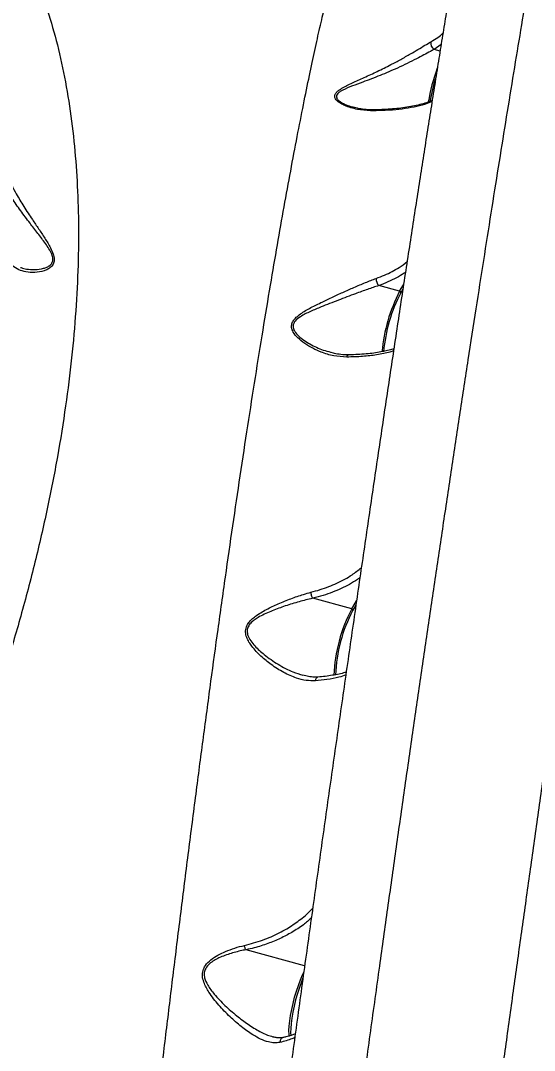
# Model space of a CAD drawing. Header units: millimetres. Extents: x -6104 to 7803, y -6013 to 4803.
# Drawn here: x 1936.7 to 2133.4, y -2313.8 to -1919.5 of the extents above; entities that cross this region are included whole.
import ezdxf

# ---------------------------------------------------------------- set-up
doc = ezdxf.new("R2010")
doc.units = ezdxf.units.MM
for name, color, linetype in [('DIKOM_ОБЪЕКТ', 7, 'Continuous'), ('DIKOM_РАЗМЕР_ЗОНА', 7, 'Continuous'), ('DIKOM_РАЗМЕР_ОБЪЕКТА', 7, 'Continuous')]:
    doc.layers.add(name, color=color, linetype=linetype)
doc.styles.add('style1', font='arial.ttf', dxfattribs={"width": 0.8})
doc.dimstyles.new('1-50', dxfattribs={"dimtxt": 300, "dimasz": 200, "dimexe": 100, "dimexo": 0, "dimgap": 100, "dimtad": 1, "dimtxsty": 'style1', "dimcen": 200, "dimclrd": 7, "dimclre": 7, "dimclrt": 7, "dimadec": 1, "dimazin": 2, "dimtfac": 1, "dimtmove": 0, "dimatfit": 2, "dimfxl": 0, "dimlwd": 25, "dimlwe": 18, "dimarcsym": 0})

# ---------------------------------------------------------------- blocks, each defined once
blk = doc.blocks.new('*D10')
at = {"layer": 'Defpoints', "color": 0, "transparency": 16777216}
for p in [(-4094.65, -224.49), (3111.63, -1726.03), (3111.63, -4948.58)]:
    blk.add_point(p, dxfattribs=at)
at = {"layer": 'DIKOM_РАЗМЕР_ОБЪЕКТА', "color": 7, "lineweight": 18, "transparency": 16777216}
for p, q in [((-4094.65, -224.49), (-4094.65, -5048.58)), ((3111.63, -1726.03), (3111.63, -5048.58))]:
    blk.add_line(p, q, dxfattribs=at)
at = {"layer": 'DIKOM_РАЗМЕР_ОБЪЕКТА', "color": 7, "lineweight": 25, "transparency": 16777216}
blk.add_line((-3894.65, -4948.58), (2911.63, -4948.58), dxfattribs=at)
at = {"layer": 'DIKOM_РАЗМЕР_ОБЪЕКТА', "color": 7, "transparency": 16777216}
for points in [[(-3894.65, -4915.24), (-3894.65, -4981.91), (-4094.65, -4948.58)], [(2911.63, -4915.24), (2911.63, -4981.91), (3111.63, -4948.58)]]:
    blk.add_solid(points, dxfattribs=at)
at = {"layer": 'DIKOM_РАЗМЕР_ОБЪЕКТА', "color": 7, "transparency": 16777216, "insert": (-134.24, -4695.4), "char_height": 300, "attachment_point": 5, "style": 'style1'}
blk.add_mtext('7200', dxfattribs=at)
blk = doc.blocks.new('*D12')
at = {"layer": 'Defpoints', "color": 0, "transparency": 16777216}
for p in [(-6103.62, -69.94), (4675.35, -1132.87), (4675.35, -5913.06)]:
    blk.add_point(p, dxfattribs=at)
at = {"layer": 'DIKOM_РАЗМЕР_ЗОНА', "color": 7, "lineweight": 18, "transparency": 16777216}
for p, q in [((-6103.62, -69.94), (-6103.62, -6013.06)), ((4675.35, -1132.87), (4675.35, -6013.06))]:
    blk.add_line(p, q, dxfattribs=at)
at = {"layer": 'DIKOM_РАЗМЕР_ЗОНА', "color": 7, "lineweight": 25, "transparency": 16777216}
blk.add_line((-5903.62, -5913.06), (4475.35, -5913.06), dxfattribs=at)
at = {"layer": 'DIKOM_РАЗМЕР_ЗОНА', "color": 7, "transparency": 16777216}
for points in [[(-5903.62, -5879.73), (-5903.62, -5946.4), (-6103.62, -5913.06)], [(4475.35, -5879.73), (4475.35, -5946.4), (4675.35, -5913.06)]]:
    blk.add_solid(points, dxfattribs=at)
at = {"layer": 'DIKOM_РАЗМЕР_ЗОНА', "color": 7, "transparency": 16777216, "insert": (271.51, -5659.89), "char_height": 300, "attachment_point": 5, "style": 'style1'}
blk.add_mtext('10800', dxfattribs=at)

msp = doc.modelspace()

# ---------------------------------------------------------------- linework, layer by layer
at = {"layer": 'DIKOM_ОБЪЕКТ', "color": 7, "linetype": 'Continuous', "lineweight": 15}
for p, q in [((2097.718, -1928.642), (2095.025, -1930.535)), ((2097.313, -1931.159), (2095.025, -1930.535)), ((2071.225, -1953.652), (2071.189, -1953.654)), ((1936.699, -2014.053), (1936.869, -2014.096)), ((2081.83, -2023.162), (2073.829, -2020.979)), ((2081.83, -2023.162), (2083.317, -2020.66)), ((2083.06, -2022.344), (2082.261, -2023.688)), ((2055.392, -2046.438), (2055.553, -2046.483)), ((2063.48, -2144.737), (2048.652, -2140.691)), ((2063.48, -2144.737), (2065.316, -2141.649)), ((2065.075, -2143.306), (2063.912, -2145.262)), ((2045.459, -2281.37), (2023.014, -2275.247)), ((2033.279, -2308.513), (2033.509, -2308.584))]:
    msp.add_line(p, q, dxfattribs=at)
at = {"layer": 'DIKOM_ОБЪЕКТ', "color": 7, "linetype": 'Continuous', "lineweight": 15, "flags": 128}
for points in [[(2039.547, -2308.315), (2039.488, -2307.683), (2039.457, -2306.189), (2039.545, -2304.445), (2039.752, -2302.489), (2040.073, -2300.364), (2040.5, -2298.114), (2041.024, -2295.79), (2041.635, -2293.442), (2042.318, -2291.12), (2043.059, -2288.875), (2043.842, -2286.756), (2044.65, -2284.808), (2045.115, -2283.791)], [(2044.801, -2286.005), (2044.219, -2287.456), (2043.425, -2289.653), (2042.68, -2291.975), (2042.002, -2294.365), (2041.407, -2296.765), (2040.911, -2299.118), (2040.524, -2301.367), (2040.257, -2303.456), (2040.115, -2305.337), (2040.103, -2306.962), (2040.197, -2308.135)]]:
    msp.add_lwpolyline(points, dxfattribs=at)
at = {"layer": 'DIKOM_ОБЪЕКТ', "color": 7, "linetype": 'Continuous', "lineweight": 15}
for centre, radius, start, end in [((2096.372, -1928.276), 2.63, 165.10436, 239.19491), ((2164.012, -1962.833), 72.262, 159.68859, 170.33371), ((2162.35, -1962.403), 69.949, 162.48437, 170.20828), ((2071.33, -1954.397), 0.756, 100.78103, 150.11817), ((2076.307, -2018.56), 3.463, 174.05977, 224.29138), ((2136.887, -2051.843), 62.08, 152.48333, 174.88666), ((2135.56, -2051.467), 60.103, 152.47162, 175.04189), ((2081.714, -2023.696), 0.547, 0.86279, 77.76123), ((2062.634, -2048.533), 1.082, 103.07686, 169.64131), ((2115.49, -2172.299), 58.862, 152.07913, 177.90821), ((2114.683, -2172.059), 57.409, 152.17417, 177.982), ((2063.365, -2145.272), 0.548, 1.14217, 77.81552)]:
    msp.add_arc(centre, radius, start, end, dxfattribs=at)
for points, knots in [([(2160.838, -1763.994), (2160.738, -1763.967), (2159.632, -1763.666), (2157.463, -1763.394), (2154.396, -1763.203), (2151.382, -1763.351), (2148.466, -1763.776), (2145.675, -1764.463), (2143.037, -1765.382), (2140.579, -1766.496), (2138.325, -1767.764), (2136.292, -1769.141), (2134.488, -1770.58), (2132.909, -1772.04), (2131.539, -1773.485), (2130.358, -1774.897), (2129.337, -1776.262), (2128.452, -1777.582), (2127.675, -1778.865), (2126.983, -1780.127), (2126.355, -1781.387), (2125.771, -1782.676), (2125.208, -1784.04), (2124.636, -1785.563), (2124.004, -1787.418), (2123.255, -1789.861), (2122.461, -1792.748), (2121.646, -1795.968), (2120.856, -1799.286), (2120.05, -1802.846), (2119.213, -1806.7), (2118.363, -1810.752), (2117.492, -1815.031), (2116.592, -1819.566), (2115.662, -1824.361), (2114.701, -1829.419), (2113.706, -1834.745), (2112.678, -1840.347), (2111.618, -1846.207), (2110.526, -1852.332), (2109.402, -1858.715), (2108.244, -1865.374), (2107.052, -1872.298), (2105.83, -1879.469), (2104.582, -1886.861), (2103.31, -1894.472), (2102.008, -1902.32), (2100.677, -1910.418), (2099.315, -1918.766), (2097.926, -1927.337), (2096.511, -1936.134), (2095.069, -1945.159), (2093.602, -1954.399), (2092.113, -1963.833), (2090.603, -1973.458), (2089.072, -1983.279), (2087.517, -1993.305), (2085.942, -2003.51), (2084.353, -2013.866), (2082.752, -2024.355), (2081.133, -2035.006), (2079.498, -2045.823), (2077.844, -2056.809), (2076.179, -2067.928), (2074.501, -2079.182), (2072.809, -2090.574), (2071.106, -2102.099), (2069.395, -2113.723), (2067.678, -2125.436), (2065.957, -2137.23), (2064.228, -2149.125), (2062.494, -2161.104), (2060.758, -2173.147), (2059.021, -2185.238), (2057.288, -2197.356), (2055.557, -2209.509), (2053.826, -2221.709), (2052.091, -2233.981), (2050.355, -2246.317), (2048.619, -2258.699), (2046.885, -2271.111), (2045.156, -2283.537), (2043.435, -2295.959), (2041.724, -2308.359), (2040.024, -2320.719), (2038.34, -2333.023), (2036.672, -2345.256), (2035.022, -2357.404), (2033.391, -2369.477), (2031.77, -2381.509), (2030.16, -2393.521), (2028.561, -2405.505), (2026.977, -2417.426), (2025.413, -2429.247), (2023.874, -2440.934), (2022.362, -2452.476), (2020.871, -2463.905), (2019.402, -2475.228), (2017.954, -2486.442), (2016.532, -2497.519), (2015.134, -2508.462), (2013.761, -2519.271), (2012.415, -2529.933), (2011.098, -2540.424), (2009.81, -2550.747), (2008.551, -2560.915), (2007.318, -2570.928), (2006.118, -2580.75), (2004.953, -2590.348), (2003.827, -2599.703), (2002.734, -2608.854), (2001.674, -2617.808), (2000.647, -2626.566), (1999.656, -2635.097), (1998.702, -2643.403), (1997.783, -2651.486), (1996.899, -2659.348), (1996.056, -2666.954), (1995.253, -2674.307), (1994.488, -2681.408), (1993.76, -2688.278), (1993.072, -2694.893), (1992.426, -2701.235), (1991.824, -2707.278), (1991.263, -2713.056), (1990.742, -2718.577), (1990.261, -2723.851), (1989.822, -2728.85), (1989.425, -2733.579), (1989.071, -2738.046), (1988.759, -2742.256), (1988.49, -2746.208), (1988.266, -2749.912), (1988.085, -2753.395), (1987.952, -2756.71), (1987.87, -2759.942), (1987.86, -2762.909), (1987.929, -2765.482), (1988.059, -2767.55), (1988.225, -2769.252), (1988.428, -2770.76), (1988.683, -2772.237), (1989.001, -2773.716), (1989.397, -2775.227), (1989.888, -2776.793), (1990.497, -2778.431), (1991.251, -2780.154), (1992.18, -2781.961), (1993.313, -2783.838), (1994.673, -2785.757), (1996.278, -2787.678), (1998.131, -2789.548), (2000.22, -2791.314), (2002.524, -2792.925), (2005.014, -2794.339), (2007.747, -2795.561), (2010.686, -2796.543), (2013.78, -2797.19), (2015.868, -2797.491), (2016.905, -2797.505), (2016.911, -2797.505)], [0, 0, 0, 0, 0.0002068, 0.0022859, 0.0043257, 0.0063293, 0.0082993, 0.0102376, 0.0121447, 0.01402, 0.015862, 0.0176692, 0.0194435, 0.0211942, 0.0229405, 0.0247067, 0.0265243, 0.0284371, 0.0304974, 0.0327684, 0.0353293, 0.0382848, 0.0417846, 0.0460632, 0.0515452, 0.0592115, 0.0696141, 0.0785634, 0.0869795, 0.0958944, 0.1044129, 0.1126703, 0.1208347, 0.1289275, 0.1369533, 0.1449344, 0.1528885, 0.1608305, 0.1687737, 0.176647, 0.1845238, 0.1924242, 0.2003318, 0.2082243, 0.2160822, 0.2238875, 0.2316743, 0.2395262, 0.247365, 0.2551985, 0.2630343, 0.2708779, 0.278737, 0.286584, 0.2943911, 0.3022287, 0.310082, 0.3179349, 0.3257679, 0.3335657, 0.3413397, 0.3491775, 0.3570018, 0.3648204, 0.3726409, 0.3804685, 0.3883108, 0.3961612, 0.4039601, 0.4117713, 0.4195921, 0.4274155, 0.4352317, 0.4430333, 0.4508236, 0.4585758, 0.4663478, 0.474148, 0.4819714, 0.4898125, 0.4976658, 0.5055257, 0.5133861, 0.5212398, 0.5290816, 0.5369057, 0.5447071, 0.5524809, 0.5602279, 0.5679865, 0.5757951, 0.5836331, 0.5914843, 0.5993297, 0.6071499, 0.6149291, 0.6226957, 0.6305121, 0.6383193, 0.6461248, 0.653935, 0.6617562, 0.6695971, 0.6774227, 0.6852283, 0.6930752, 0.7009432, 0.7088107, 0.716652, 0.7244475, 0.7322156, 0.7400569, 0.7478882, 0.7557171, 0.7635504, 0.7713943, 0.7792567, 0.7871446, 0.7949593, 0.80282, 0.8107088, 0.8186081, 0.826497, 0.8343565, 0.8421527, 0.8500779, 0.8580074, 0.8659511, 0.8739223, 0.8819369, 0.8900141, 0.8981756, 0.9063666, 0.9147325, 0.9233442, 0.9323628, 0.9422166, 0.950345, 0.9561241, 0.9601714, 0.9635623, 0.9664334, 0.9689246, 0.9711411, 0.9731649, 0.9750614, 0.9768847, 0.9786788, 0.9804716, 0.9822831, 0.9841265, 0.9860028, 0.9879053, 0.9898257, 0.9917568, 0.9936938, 0.9958294, 0.9979294, 0.9999886, 1, 1, 1, 1]), ([(2160.815, -1764.081), (2160.751, -1764.039), (2160.508, -1763.88), (2159.947, -1764.522), (2159.131, -1766.053), (2158.169, -1768.604), (2157.081, -1772.076), (2155.879, -1776.444), (2154.565, -1781.67), (2153.147, -1787.711), (2151.615, -1794.603), (2149.957, -1802.408), (2148.171, -1811.151), (2146.259, -1820.842), (2144.242, -1831.374), (2142.143, -1842.62), (2139.969, -1854.541), (2137.727, -1867.088), (2135.401, -1880.349), (2132.971, -1894.433), (2130.438, -1909.347), (2127.803, -1925.086), (2125.097, -1941.475), (2122.352, -1958.311), (2119.573, -1975.553), (2116.768, -1993.152), (2113.915, -2011.244), (2110.991, -2029.975), (2108, -2049.336), (2104.943, -2069.309), (2101.858, -2089.666), (2098.779, -2110.172), (2095.712, -2130.788), (2092.662, -2151.471), (2089.605, -2172.377), (2086.519, -2193.668), (2083.408, -2215.32), (2080.279, -2237.305), (2077.166, -2259.369), (2073.949, -2282.38), (2070.639, -2306.302), (2067.247, -2331.079), (2063.882, -2355.918), (2060.554, -2380.757), (2057.272, -2405.53), (2054.229, -2428.759), (2051.419, -2450.443), (2048.833, -2470.61), (2046.316, -2490.45), (2043.85, -2510.111), (2041.44, -2529.548), (2039.094, -2548.721), (2036.839, -2567.404), (2034.7, -2585.377), (2032.678, -2602.626), (2030.772, -2619.15), (2028.965, -2635.093), (2027.245, -2650.57), (2025.618, -2665.532), (2024.09, -2679.939), (2022.68, -2693.62), (2021.401, -2706.429), (2020.255, -2718.365), (2019.237, -2729.439), (2018.339, -2739.739), (2017.556, -2749.333), (2016.893, -2758.174), (2016.356, -2766.225), (2015.949, -2773.388), (2015.675, -2779.588), (2015.53, -2784.838), (2015.511, -2789.169), (2015.62, -2792.614), (2015.854, -2795.215), (2016.234, -2796.83), (2016.592, -2797.553), (2016.859, -2797.436), (2016.912, -2797.412)], [0, 0, 0, 0, 0.0047759, 0.0179822, 0.0315673, 0.0451651, 0.0587629, 0.0723481, 0.0855747, 0.0988127, 0.1120506, 0.1252771, 0.1388891, 0.1525137, 0.1661382, 0.1797502, 0.1929779, 0.206217, 0.2194561, 0.2326838, 0.2462961, 0.2599209, 0.2735457, 0.287158, 0.3003685, 0.3135905, 0.3268124, 0.3400229, 0.353616, 0.3672216, 0.3808272, 0.3944203, 0.407632, 0.4208551, 0.4340782, 0.4472899, 0.4608853, 0.474493, 0.4881008, 0.5016961, 0.5169789, 0.5322704, 0.5475532, 0.5631661, 0.5787883, 0.5944011, 0.6076301, 0.6208704, 0.6341108, 0.6473398, 0.6609532, 0.6745791, 0.688205, 0.7018184, 0.7150247, 0.7282423, 0.74146, 0.7546662, 0.7682548, 0.7818558, 0.7954567, 0.8090453, 0.8222732, 0.8355126, 0.848752, 0.8619799, 0.875594, 0.8892206, 0.9028473, 0.9164615, 0.9296849, 0.9429198, 0.9561546, 0.9693778, 0.9829873, 0.9966093, 1, 1, 1, 1]), ([(1916.885, -1862.859), (1917.161, -1863.118), (1919.652, -1865.448), (1923.966, -1870.661), (1929.768, -1878.547), (1935.252, -1887.658), (1940.377, -1897.946), (1945.042, -1909.507), (1949.104, -1922.081), (1952.518, -1935.671), (1955.247, -1950.256), (1957.205, -1965.354), (1958.423, -1980.868), (1958.947, -1996.699), (1958.795, -2013.276), (1957.933, -2030.573), (1956.343, -2048.547), (1954.008, -2067.201), (1950.9, -2086.487), (1946.987, -2106.453), (1942.302, -2126.807), (1936.97, -2147.062), (1931.08, -2167.042), (1924.709, -2186.672), (1917.69, -2206.504), (1910.026, -2226.479), (1901.733, -2246.53), (1893.05, -2266.101), (1884.034, -2285.142), (1874.741, -2303.612), (1864.974, -2321.93), (1854.74, -2340.016), (1844.092, -2357.858), (1836.733, -2369.326), (1833.055, -2375.058)], [0, 0, 0, 0, 0.00362333, 0.03267751, 0.06202086, 0.09136412, 0.12380246, 0.1562658, 0.18870386, 0.22209805, 0.25551995, 0.28891367, 0.3203315, 0.35177295, 0.38319047, 0.41551451, 0.44786506, 0.48018897, 0.51368225, 0.54717551, 0.58114976, 0.61512431, 0.64703362, 0.67896806, 0.71087771, 0.74371715, 0.77658352, 0.80942335, 0.8407557, 0.87211054, 0.90344315, 0.93562061, 0.96782235, 1, 1, 1, 1]), ([(1979.8, -2415.091), (1980.467, -2409.196), (1981.802, -2397.406), (1983.889, -2379.24), (1986.034, -2360.757), (1988.319, -2341.307), (1990.738, -2320.974), (1993.292, -2299.804), (1995.922, -2278.319), (1998.626, -2256.584), (2001.4, -2234.673), (2004.158, -2213.296), (2006.892, -2192.52), (2009.595, -2172.393), (2012.345, -2152.359), (2015.137, -2132.493), (2017.963, -2112.873), (2020.824, -2093.518), (2023.71, -2074.526), (2026.626, -2055.89), (2029.524, -2037.913), (2032.335, -2021.016), (2035.035, -2005.283), (2037.616, -1990.698), (2040.149, -1976.837), (2042.62, -1963.777), (2045.014, -1951.579), (2047.263, -1940.573), (2049.36, -1930.744), (2051.306, -1922.056), (2053.142, -1914.298), (2054.851, -1907.558), (2056.44, -1901.778), (2057.368, -1898.871), (2057.832, -1897.418)], [0, 0, 0, 0, 0.0283335, 0.0566671, 0.0852828, 0.1138983, 0.1455323, 0.1771904, 0.2088241, 0.2413902, 0.2739832, 0.3065486, 0.3371874, 0.3678491, 0.3984873, 0.4300099, 0.4615581, 0.4930803, 0.525743, 0.5584056, 0.5915373, 0.6246692, 0.6557872, 0.6869297, 0.718048, 0.7500731, 0.7821242, 0.8141497, 0.844705, 0.8752823, 0.9058378, 0.9372173, 0.9686205, 1, 1, 1, 1]), ([(2070.675, -1954.02), (2068.975, -1953.913), (2066.397, -1953.751), (2063.136, -1952.925), (2061.015, -1952.16), (2059.277, -1951.287), (2057.94, -1950.352), (2057.003, -1949.228), (2056.895, -1948.037), (2057.548, -1947.017), (2058.539, -1946.168), (2059.899, -1945.294), (2061.642, -1944.366), (2064.469, -1943.022), (2068.336, -1941.28), (2073.292, -1938.984), (2077.987, -1936.654), (2082.263, -1934.379), (2085.743, -1932.416), (2088.859, -1930.584), (2091.525, -1928.973), (2093.078, -1928.048), (2093.831, -1927.6)], [0, 0, 0, 0, 0.0866953, 0.1314022, 0.1760763, 0.2081996, 0.2409027, 0.2744224, 0.3082533, 0.3377444, 0.3650538, 0.3930364, 0.432878, 0.4727631, 0.5545445, 0.6396949, 0.7264134, 0.7889976, 0.8528485, 0.9020912, 0.9525889, 1, 1, 1, 1]), ([(2093.831, -1927.6), (2094.713, -1927.066), (2096.371, -1926.064), (2097.757, -1924.921), (2098.406, -1924.386)], [0, 0, 0, 0, 0.5321512, 1, 1, 1, 1]), ([(2095.025, -1930.535), (2094.562, -1930.786), (2093.333, -1931.455), (2091.088, -1932.681), (2088.107, -1934.258), (2084.713, -1935.963), (2081.139, -1937.64), (2077.668, -1939.16), (2073.191, -1941.007), (2068.469, -1942.786), (2063.671, -1944.559), (2060.757, -1945.731), (2059.001, -1946.71), (2058.103, -1947.388), (2057.537, -1948.203), (2057.597, -1948.885), (2057.952, -1949.589), (2058.637, -1950.289), (2059.921, -1951.1), (2061.61, -1951.882), (2063.063, -1952.43), (2064.061, -1952.666), (2064.224, -1952.705)], [0, 0, 0, 0, 0.03356895, 0.08908403, 0.14614456, 0.2166558, 0.28867888, 0.35256707, 0.41647672, 0.54795492, 0.63032421, 0.71406316, 0.74154759, 0.76957123, 0.80000905, 0.82988964, 0.83558645, 0.87121853, 0.90455094, 0.93860732, 0.98995198, 1, 1, 1, 1]), ([(2079.221, -2639.138), (2079.868, -2633.872), (2081.162, -2623.334), (2083.228, -2606.781), (2085.381, -2589.723), (2087.645, -2571.966), (2090.018, -2553.53), (2092.5, -2534.426), (2095.06, -2514.872), (2097.669, -2495.096), (2100.319, -2475.141), (2103.004, -2455.048), (2105.743, -2434.667), (2108.557, -2413.837), (2111.444, -2392.58), (2114.4, -2370.923), (2117.39, -2349.113), (2120.382, -2327.395), (2123.369, -2305.804), (2126.346, -2284.375), (2129.335, -2262.95), (2132.36, -2241.366), (2135.416, -2219.655), (2138.497, -2197.854), (2141.57, -2176.216), (2144.598, -2154.997), (2147.577, -2134.222), (2150.504, -2113.911), (2153.404, -2093.899), (2156.3, -2074.034), (2159.185, -2054.362), (2162.056, -2034.922), (2164.879, -2015.942), (2167.803, -1996.44), (2170.81, -1976.573), (2173.89, -1956.426), (2175.866, -1943.696), (2176.854, -1937.333)], [0, 0, 0, 0, 0.02771571, 0.05545544, 0.08319523, 0.1109111, 0.139432, 0.1679792, 0.19652635, 0.22504734, 0.25275903, 0.28049473, 0.30823055, 0.33594229, 0.36445714, 0.39299807, 0.42153891, 0.45005365, 0.47779086, 0.50555225, 0.5333135, 0.56105081, 0.58959548, 0.6181661, 0.64673688, 0.67528154, 0.70298999, 0.73072247, 0.7584547, 0.78616323, 0.81467509, 0.84321316, 0.87175119, 0.90026308, 0.93350185, 0.9667613, 1, 1, 1, 1]), ([(2094.209, -1950.585), (2092.988, -1951.039), (2090.652, -1951.906), (2086.358, -1952.871), (2081.672, -1953.566), (2076.476, -1953.996), (2072.6, -1954.012), (2070.675, -1954.02)], [0, 0, 0, 0, 0.2152138, 0.4120708, 0.6094753, 0.8060838, 1, 1, 1, 1]), ([(2094.277, -1950.157), (2093.563, -1950.426), (2092.112, -1950.973), (2089.588, -1951.689), (2086.836, -1952.317), (2083.879, -1952.826), (2080.767, -1953.217), (2077.513, -1953.485), (2074.345, -1953.636), (2072.191, -1953.64), (2071.226, -1953.641)], [0, 0, 0, 0, 0.130082, 0.2643765, 0.3979988, 0.5281099, 0.6553107, 0.7798771, 0.9013802, 1, 1, 1, 1]), ([(2071.19, -1953.666), (2070.93, -1953.674), (2069.729, -1953.711), (2067.647, -1953.47), (2065.573, -1953.135), (2064.479, -1952.785), (2064.224, -1952.703)], [0, 0, 0, 0, 0.1067042, 0.492574, 0.8816544, 1, 1, 1, 1]), ([(1936.869, -2014.096), (1937.548, -2014.297), (1939.22, -2014.792), (1942.174, -2014.882), (1944.86, -2014.581), (1946.805, -2013.919), (1948.017, -2013.229), (1948.871, -2012.233), (1949.073, -2011.222), (1949.025, -2010.195), (1948.635, -2008.821), (1947.587, -2006.888), (1945.785, -2004.201), (1943.285, -2000.929), (1940.039, -1996.757), (1936.645, -1992.262), (1933.679, -1988.037), (1931.328, -1984.418), (1930.239, -1982.584), (1929.688, -1981.656)], [0, 0, 0, 0, 0.05723404, 0.14082093, 0.22574271, 0.26007521, 0.29496337, 0.33072486, 0.35558913, 0.36193872, 0.39316209, 0.43305345, 0.47461718, 0.55675308, 0.64027314, 0.74441618, 0.85084088, 0.92452641, 1, 1, 1, 1]), ([(1931.761, -1979.708), (1932.232, -1980.65), (1933.175, -1982.534), (1935.237, -1986.272), (1937.902, -1990.669), (1940.825, -1995.197), (1943.591, -1999.222), (1946, -2002.794), (1947.94, -2006.03), (1949.212, -2008.725), (1949.697, -2010.815), (1949.421, -2012.596), (1948.432, -2013.872), (1947.114, -2014.751), (1945.01, -2015.583), (1942.129, -2016.072), (1938.823, -2015.823), (1935.915, -2015.017), (1934.347, -2013.95), (1933.563, -2013.417)], [0, 0, 0, 0, 0.0638309, 0.127768, 0.2158813, 0.3041209, 0.3656049, 0.4271888, 0.4882525, 0.5268752, 0.5576019, 0.5885658, 0.6243083, 0.6585515, 0.6928964, 0.7748895, 0.8569905, 0.9285284, 1, 1, 1, 1]), ([(2072.863, -2018.202), (2073.933, -2017.793), (2077.069, -2016.595), (2081.191, -2014.522), (2083.678, -2012.58), (2084.671, -2011.805)], [0, 0, 0, 0, 0.2372373, 0.6956085, 1, 1, 1, 1]), ([(2061.571, -2048.338), (2059.91, -2048.243), (2056.586, -2048.052), (2052.237, -2046.689), (2048.517, -2045.042), (2045.464, -2043.231), (2042.9, -2041.149), (2041.119, -2039.058), (2040.366, -2037.159), (2040.469, -2035.548), (2041.186, -2034.216), (2042.218, -2033.095), (2044.156, -2031.526), (2047.285, -2029.638), (2051.533, -2027.544), (2055.811, -2025.5), (2060.074, -2023.553), (2064.405, -2021.637), (2068.747, -2019.756), (2071.492, -2018.72), (2072.863, -2018.202)], [0, 0, 0, 0, 0.0831712, 0.1664533, 0.223549, 0.2807555, 0.3376257, 0.3840099, 0.4157994, 0.442854, 0.4698412, 0.4942488, 0.5187262, 0.5894311, 0.6603996, 0.7270834, 0.7939474, 0.8605142, 0.9303311, 1, 1, 1, 1]), ([(2084.04, -2015.922), (2083.877, -2016.039), (2082.835, -2016.785), (2080.616, -2018.023), (2077.4, -2019.622), (2075.019, -2020.527), (2073.829, -2020.979)], [0, 0, 0, 0, 0.0573032, 0.3655631, 0.6827769, 1, 1, 1, 1]), ([(2073.829, -2020.979), (2072.415, -2021.441), (2069.542, -2022.382), (2064.318, -2024.302), (2058.307, -2026.563), (2052.505, -2028.804), (2047.624, -2030.857), (2044.192, -2032.555), (2041.974, -2034.223), (2041.065, -2035.696), (2040.958, -2037.089), (2041.663, -2038.681), (2043.153, -2040.332), (2045.173, -2041.931), (2048.306, -2043.839), (2051.721, -2045.489), (2054.445, -2046.193), (2055.392, -2046.438)], [0, 0, 0, 0, 0.0819369, 0.1666297, 0.2842316, 0.4052632, 0.4817439, 0.5595032, 0.6105017, 0.6378381, 0.6649474, 0.6977134, 0.7416301, 0.7915185, 0.841498, 0.9448869, 1, 1, 1, 1]), ([(2079.49, -2045.885), (2079.04, -2046.059), (2077.263, -2046.747), (2073.287, -2047.503), (2067.77, -2048.184), (2063.651, -2048.287), (2061.571, -2048.338)], [0, 0, 0, 0, 0.1074912, 0.425456, 0.7097854, 1, 1, 1, 1]), ([(2079.596, -2045.179), (2079.016, -2045.357), (2077.713, -2045.758), (2075.384, -2046.274), (2072.686, -2046.736), (2069.767, -2047.094), (2066.641, -2047.336), (2064.168, -2047.458), (2062.701, -2047.466), (2062.391, -2047.467)], [0, 0, 0, 0, 0.1326643, 0.2979933, 0.4627966, 0.626975, 0.7914965, 0.9559741, 1, 1, 1, 1]), ([(2062.38, -2047.502), (2061.595, -2047.492), (2059.931, -2047.47), (2057.635, -2047.138), (2056.145, -2046.733), (2055.521, -2046.564)], [0, 0, 0, 0, 0.3411871, 0.7238704, 1, 1, 1, 1]), ([(2047.882, -2138.368), (2049.051, -2138.048), (2052.564, -2137.089), (2057.981, -2134.94), (2063.291, -2132.081), (2066.018, -2129.883), (2067.165, -2128.958)], [0, 0, 0, 0, 0.1526672, 0.4586807, 0.7722414, 1, 1, 1, 1]), ([(2066.611, -2132.758), (2066.304, -2132.989), (2065.078, -2133.914), (2061.733, -2135.895), (2057.317, -2137.977), (2052.528, -2139.663), (2049.944, -2140.348), (2048.652, -2140.691)], [0, 0, 0, 0, 0.0655237, 0.2623231, 0.6261534, 0.8130745, 1, 1, 1, 1]), ([(2049.543, -2172.274), (2048.359, -2172.271), (2045.991, -2172.267), (2041.911, -2171.184), (2037.403, -2169.2), (2032.83, -2166.275), (2028.67, -2162.942), (2025.852, -2159.948), (2024.109, -2157.445), (2023.207, -2155.642), (2022.715, -2153.638), (2023.02, -2151.63), (2023.984, -2149.988), (2025.199, -2148.68), (2027.393, -2146.898), (2030.786, -2144.863), (2035.427, -2142.715), (2040.198, -2140.774), (2044.411, -2139.323), (2046.93, -2138.63), (2047.882, -2138.368)], [0, 0, 0, 0, 0.0640646, 0.1282389, 0.2170695, 0.3060321, 0.3833422, 0.4604822, 0.4901553, 0.5197412, 0.5505456, 0.5816409, 0.6087087, 0.6342421, 0.6598486, 0.7316551, 0.8037006, 0.8790125, 0.954278, 1, 1, 1, 1]), ([(2048.645, -2140.688), (2048.644, -2140.688), (2048.37, -2140.748), (2046.424, -2141.153), (2042.669, -2142.131), (2037.491, -2143.747), (2032.396, -2145.644), (2028.609, -2147.383), (2026.121, -2148.994), (2024.776, -2150.134), (2023.788, -2151.463), (2023.478, -2152.576), (2023.425, -2153.695), (2023.719, -2155.138), (2024.811, -2157.054), (2026.89, -2159.566), (2030.367, -2162.683), (2035.29, -2166.07), (2040.304, -2168.723), (2043.51, -2169.742), (2044.772, -2170.143)], [0, 0, 0, 0, 0.0000695, 0.01496056, 0.10663996, 0.20029512, 0.28836261, 0.37814147, 0.40792279, 0.43823238, 0.46787656, 0.49226152, 0.49736246, 0.52661882, 0.567557, 0.61039642, 0.69472984, 0.80831635, 0.92456325, 1, 1, 1, 1]), ([(2048.645, -2140.688), (2048.544, -2140.542), (2048.343, -2140.252), (2048.098, -2139.638), (2047.945, -2139.031), (2047.892, -2138.605), (2047.883, -2138.409), (2047.882, -2138.368)], [0, 0, 0, 0, 0.252559, 0.50507, 0.7575957, 0.9487392, 1, 1, 1, 1]), ([(2048.652, -2140.691), (2048.651, -2140.691), (2048.648, -2140.69), (2048.646, -2140.689), (2048.645, -2140.688), (2048.645, -2140.688)], [0, 0, 0, 0, 0.4390981, 0.8229213, 1, 1, 1, 1]), ([(2050.57, -2170.812), (2050.076, -2170.84), (2048.892, -2170.907), (2046.95, -2170.69), (2045.496, -2170.331), (2044.767, -2170.151)], [0, 0, 0, 0, 0.2631603, 0.630322, 1, 1, 1, 1]), ([(2061.204, -2170.055), (2060.362, -2170.344), (2058.282, -2171.059), (2054.341, -2171.805), (2051.056, -2172.126), (2049.543, -2172.274)], [0, 0, 0, 0, 0.2682725, 0.6629394, 1, 1, 1, 1]), ([(2050.565, -2170.881), (2050.473, -2170.893), (2050.243, -2170.923), (2049.924, -2171.224), (2049.682, -2171.664), (2049.578, -2172.044), (2049.549, -2172.232), (2049.543, -2172.274)], [0, 0, 0, 0, 0.1865136, 0.4682514, 0.7499479, 0.9454768, 1, 1, 1, 1]), ([(2061.362, -2168.961), (2061.21, -2169.012), (2060.391, -2169.283), (2058.644, -2169.698), (2056.118, -2170.188), (2053.422, -2170.573), (2051.483, -2170.742), (2050.556, -2170.822)], [0, 0, 0, 0, 0.0546219, 0.2929302, 0.5339885, 0.7771572, 1, 1, 1, 1]), ([(2022.381, -2273.568), (2023.572, -2273.271), (2027.177, -2272.373), (2032.726, -2270.315), (2038.567, -2267.358), (2043.494, -2263.985), (2046.776, -2261.289), (2048.229, -2259.619), (2048.542, -2259.26)], [0, 0, 0, 0, 0.1072611, 0.324536, 0.5419715, 0.7430261, 0.9447739, 1, 1, 1, 1]), ([(2048.016, -2263.026), (2047.035, -2263.922), (2044.842, -2265.926), (2040.77, -2268.516), (2036.206, -2270.93), (2031.392, -2272.918), (2026.949, -2274.342), (2024.065, -2275.005), (2023.014, -2275.247)], [0, 0, 0, 0, 0.1626131, 0.3637379, 0.5417469, 0.7201785, 0.8980173, 1, 1, 1, 1]), ([(2036.016, -2310.704), (2035.303, -2310.801), (2033.878, -2310.995), (2031.381, -2310.545), (2028.605, -2309.502), (2025.123, -2307.569), (2021.161, -2304.725), (2016.79, -2300.866), (2012.51, -2296.516), (2009.485, -2292.638), (2007.682, -2289.613), (2006.755, -2287.55), (2006.22, -2285.351), (2006.434, -2283.108), (2007.52, -2280.914), (2009.564, -2278.948), (2012.244, -2277.24), (2015.352, -2275.782), (2018.753, -2274.505), (2021.172, -2273.88), (2022.381, -2273.568)], [0, 0, 0, 0, 0.0482067, 0.0964677, 0.1564831, 0.2165948, 0.3050932, 0.3937433, 0.4869547, 0.5799875, 0.6113374, 0.6426248, 0.6797837, 0.7100233, 0.7402874, 0.7862496, 0.8340971, 0.882074, 0.9410329, 1, 1, 1, 1]), ([(2023.006, -2275.243), (2022.914, -2275.096), (2022.73, -2274.801), (2022.528, -2274.236), (2022.424, -2273.814), (2022.389, -2273.61), (2022.381, -2273.568)], [0, 0, 0, 0, 0.3413568, 0.6827312, 0.9340694, 1, 1, 1, 1]), ([(2023.006, -2275.243), (2023.005, -2275.243), (2022.655, -2275.311), (2020.76, -2275.653), (2017.265, -2276.537), (2013.486, -2277.891), (2010.729, -2279.329), (2008.936, -2280.577), (2007.551, -2282.123), (2007.086, -2283.459), (2006.938, -2284.705), (2007.128, -2286.407), (2008.457, -2289.186), (2011.13, -2292.714), (2014.933, -2296.625), (2019.321, -2300.458), (2023.808, -2303.843), (2027.776, -2306.292), (2030.967, -2307.87), (2032.604, -2308.325), (2033.279, -2308.513)], [0, 0, 0, 0, 0.0000786, 0.0191936, 0.103837, 0.1900822, 0.226378, 0.2632857, 0.3016325, 0.3302068, 0.3335455, 0.3655785, 0.415393, 0.488396, 0.5902916, 0.6939709, 0.7905304, 0.8891236, 0.9543513, 1, 1, 1, 1]), ([(2023.014, -2275.247), (2023.012, -2275.247), (2023.01, -2275.246), (2023.008, -2275.245), (2023.007, -2275.243), (2023.006, -2275.243)], [0, 0, 0, 0, 0.413244, 0.7751847, 1, 1, 1, 1]), ([(2037.129, -2308.806), (2036.844, -2308.864), (2036.143, -2309.009), (2034.919, -2308.95), (2033.942, -2308.723), (2033.49, -2308.618)], [0, 0, 0, 0, 0.2682915, 0.6614101, 1, 1, 1, 1]), ([(2037.118, -2308.872), (2037.044, -2308.883), (2036.801, -2308.919), (2036.455, -2309.211), (2036.144, -2309.702), (2036.026, -2310.201), (2036.009, -2310.542), (2036.014, -2310.665), (2036.016, -2310.704)], [0, 0, 0, 0, 0.109062, 0.3595991, 0.6100459, 0.8605744, 0.9551297, 1, 1, 1, 1]), ([(2041.664, -2308.806), (2041.318, -2308.981), (2039.795, -2309.752), (2037.664, -2310.289), (2036.016, -2310.704)], [0, 0, 0, 0, 0.2264883, 1, 1, 1, 1]), ([(2041.845, -2307.486), (2041.437, -2307.638), (2040.368, -2308.033), (2038.775, -2308.482), (2037.513, -2308.743), (2037.108, -2308.827)], [0, 0, 0, 0, 0.2959339, 0.7738779, 1, 1, 1, 1])]:
    msp.add_open_spline(points, degree=3, knots=knots, dxfattribs=at)

# ---------------------------------------------------------------- dimensions: what is measured, and where the dimension line sits
at = {"layer": 'DIKOM_РАЗМЕР_ЗОНА'}
dim = msp.add_linear_dim(base=(4675.352, -5913.064), p1=(-6103.623, -69.942), p2=(4675.352, -1132.872), text='10800', dimstyle='1-50', dxfattribs=at)
dim.commit()
dim.dimension.update_dxf_attribs({"geometry": '*D12', "text_midpoint": (271.508, -5913.064), "dimtype": 160})
at = {"layer": 'DIKOM_РАЗМЕР_ОБЪЕКТА'}
dim = msp.add_linear_dim(base=(3111.629, -4948.576), p1=(-4094.654, -224.488), p2=(3111.629, -1726.033), text='7200', dimstyle='1-50', dxfattribs=at)
dim.commit()
dim.dimension.update_dxf_attribs({"geometry": '*D10', "text_midpoint": (-134.242, -4948.576), "dimtype": 160})

doc.saveas('drawing.dxf')
